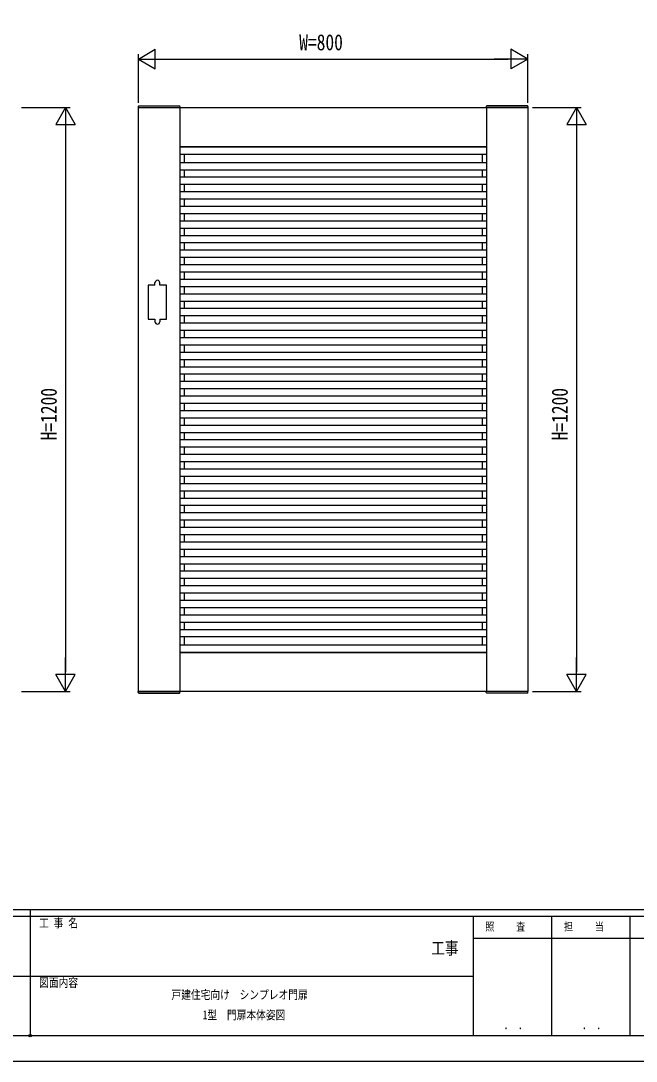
# Model space of a CAD drawing. Units: millimetres on the paper. Extents: x -297 to 297, y -210 to 210.
# Drawn here: x -4.9 to 121.5, y -210 to 3.9 of the extents above; entities that cross this region are included whole.
import ezdxf
from ezdxf.enums import TextEntityAlignment as Align

# ---------------------------------------------------------------- set-up
doc = ezdxf.new("R2010")
doc.units = ezdxf.units.MM
doc.header["$PDMODE"] = 32
doc.header["$PDSIZE"] = 0.5
for name, color, linetype in [('0-1_USER1', 3, 'Continuous'), ('0-2_YKK_A1', 4, 'Continuous'), ('0-3_YKK_D', 6, 'Continuous'), ('0-4_YKK_ZWAK', 7, 'Continuous')]:
    doc.layers.add(name, color=color, linetype=linetype)
doc.styles.add('ＭＳ ゴシック', font='')
doc.styles.get('ＭＳ ゴシック').set_extended_font_data('MS Gothic')

msp = doc.modelspace()

# ---------------------------------------------------------------- linework, layer by layer
at = {"layer": '0-2_YKK_A1'}
for p, q in [((19.209, -13.713), (19.196, -13.968)), ((19.196, -13.968), (27.796, -13.968)), ((19.309, -13.618), (27.682, -13.618)), ((27.746, -13.968), (27.746, -133.968)), ((27.782, -13.713), (27.796, -13.968)), ((90.709, -13.713), (90.696, -13.968)), ((99.296, -13.968), (90.696, -13.968)), ((90.746, -13.968), (90.746, -133.968)), ((99.182, -13.618), (90.809, -13.618)), ((99.282, -13.713), (99.296, -13.968)), ((27.746, -21.968), (90.746, -21.968)), ((27.746, -22.048), (90.746, -22.048)), ((28.626, -21.968), (28.626, -22.048)), ((89.866, -21.968), (89.866, -22.048)), ((27.746, -23.548), (90.746, -23.548)), ((27.746, -25.218), (90.746, -25.218)), ((28.626, -23.548), (28.626, -25.218)), ((89.866, -23.548), (89.866, -25.218)), ((27.746, -26.718), (90.746, -26.718)), ((28.626, -26.718), (28.626, -28.218)), ((89.866, -26.718), (89.866, -28.218)), ((27.746, -28.218), (90.746, -28.218)), ((27.746, -29.718), (90.746, -29.718)), ((28.626, -29.718), (28.626, -31.218)), ((89.866, -29.718), (89.866, -31.218)), ((27.746, -31.218), (90.746, -31.218)), ((27.746, -32.718), (90.746, -32.718)), ((27.746, -34.218), (90.746, -34.218)), ((28.626, -32.718), (28.626, -34.218)), ((89.866, -32.718), (89.866, -34.218)), ((27.746, -35.718), (90.746, -35.718)), ((28.626, -35.718), (28.626, -37.218)), ((89.866, -35.718), (89.866, -37.218)), ((27.746, -37.218), (90.746, -37.218)), ((27.746, -38.718), (90.746, -38.718)), ((27.746, -40.218), (90.746, -40.218)), ((28.626, -38.718), (28.626, -40.218)), ((89.866, -38.718), (89.866, -40.218)), ((27.746, -41.718), (90.746, -41.718)), ((28.626, -41.718), (28.626, -43.218)), ((89.866, -41.718), (89.866, -43.218)), ((27.746, -43.218), (90.746, -43.218)), ((27.746, -44.718), (90.746, -44.718)), ((28.626, -44.718), (28.626, -46.218)), ((89.866, -44.718), (89.866, -46.218)), ((27.746, -46.218), (90.746, -46.218)), ((27.746, -47.718), (90.746, -47.718)), ((28.626, -47.718), (28.626, -49.218)), ((89.866, -47.718), (89.866, -49.218)), ((22.646, -50.468), (22.646, -49.968)), ((23.646, -50.468), (23.646, -49.968)), ((27.746, -49.218), (90.746, -49.218)), ((27.746, -50.718), (90.746, -50.718)), ((28.626, -50.718), (28.626, -52.218)), ((89.866, -50.718), (89.866, -52.218)), ((27.746, -52.218), (90.746, -52.218)), ((27.746, -53.718), (90.746, -53.718)), ((27.746, -55.218), (90.746, -55.218)), ((28.626, -53.718), (28.626, -55.218)), ((89.866, -53.718), (89.866, -55.218)), ((22.646, -57.468), (22.646, -57.968)), ((23.646, -57.468), (23.646, -57.968)), ((27.746, -56.718), (90.746, -56.718)), ((28.626, -56.718), (28.626, -58.218)), ((89.866, -56.718), (89.866, -58.218)), ((27.746, -58.218), (90.746, -58.218)), ((27.746, -59.718), (90.746, -59.718)), ((28.626, -59.718), (28.626, -61.218)), ((89.866, -59.718), (89.866, -61.218)), ((27.746, -61.218), (90.746, -61.218)), ((27.746, -62.718), (90.746, -62.718)), ((28.626, -62.718), (28.626, -64.218)), ((89.866, -62.718), (89.866, -64.218)), ((27.746, -64.218), (90.746, -64.218)), ((27.746, -65.718), (90.746, -65.718)), ((28.626, -65.718), (28.626, -67.218)), ((89.866, -65.718), (89.866, -67.218)), ((27.746, -67.218), (90.746, -67.218)), ((27.746, -68.718), (90.746, -68.718)), ((27.746, -70.218), (90.746, -70.218)), ((28.626, -68.718), (28.626, -70.218)), ((89.866, -68.718), (89.866, -70.218)), ((27.746, -71.718), (90.746, -71.718)), ((28.626, -71.718), (28.626, -73.218)), ((89.866, -71.718), (89.866, -73.218)), ((27.746, -73.218), (90.746, -73.218)), ((27.746, -74.718), (90.746, -74.718)), ((28.626, -74.718), (28.626, -76.218)), ((89.866, -74.718), (89.866, -76.218)), ((27.746, -76.218), (90.746, -76.218)), ((27.746, -77.718), (90.746, -77.718)), ((28.626, -77.718), (28.626, -79.218)), ((89.866, -77.718), (89.866, -79.218)), ((27.746, -79.218), (90.746, -79.218)), ((27.746, -80.718), (90.746, -80.718)), ((28.626, -80.718), (28.626, -82.218)), ((89.866, -80.718), (89.866, -82.218)), ((27.746, -82.218), (90.746, -82.218)), ((27.746, -83.718), (90.746, -83.718)), ((27.746, -85.218), (90.746, -85.218)), ((28.626, -83.718), (28.626, -85.218)), ((89.866, -83.718), (89.866, -85.218)), ((27.746, -86.718), (90.746, -86.718)), ((28.626, -86.718), (28.626, -88.218)), ((89.866, -86.718), (89.866, -88.218)), ((27.746, -88.218), (90.746, -88.218)), ((27.746, -89.718), (90.746, -89.718)), ((28.626, -89.718), (28.626, -91.218)), ((89.866, -89.718), (89.866, -91.218)), ((27.746, -91.218), (90.746, -91.218)), ((27.746, -92.718), (90.746, -92.718)), ((28.626, -92.718), (28.626, -94.218)), ((89.866, -92.718), (89.866, -94.218)), ((27.746, -94.218), (90.746, -94.218)), ((27.746, -95.718), (90.746, -95.718)), ((28.626, -95.718), (28.626, -97.218)), ((89.866, -95.718), (89.866, -97.218)), ((27.746, -97.218), (90.746, -97.218)), ((27.746, -98.718), (90.746, -98.718)), ((27.746, -100.218), (90.746, -100.218)), ((28.626, -98.718), (28.626, -100.218)), ((89.866, -98.718), (89.866, -100.218)), ((27.746, -101.718), (90.746, -101.718)), ((28.626, -101.718), (28.626, -103.218)), ((89.866, -101.718), (89.866, -103.218)), ((27.746, -103.218), (90.746, -103.218)), ((27.746, -104.718), (90.746, -104.718)), ((28.626, -104.718), (28.626, -106.218)), ((89.866, -104.718), (89.866, -106.218)), ((27.746, -106.218), (90.746, -106.218)), ((27.746, -107.718), (90.746, -107.718)), ((28.626, -107.718), (28.626, -109.218)), ((89.866, -107.718), (89.866, -109.218)), ((27.746, -109.218), (90.746, -109.218)), ((27.746, -110.718), (90.746, -110.718)), ((28.626, -110.718), (28.626, -112.218)), ((89.866, -110.718), (89.866, -112.218)), ((27.746, -112.218), (90.746, -112.218)), ((27.746, -113.718), (90.746, -113.718)), ((27.746, -115.218), (90.746, -115.218)), ((28.626, -113.718), (28.626, -115.218)), ((89.866, -113.718), (89.866, -115.218)), ((27.746, -116.718), (90.746, -116.718)), ((28.626, -116.718), (28.626, -118.218)), ((89.866, -116.718), (89.866, -118.218)), ((27.746, -118.218), (90.746, -118.218)), ((27.746, -119.718), (90.746, -119.718)), ((28.626, -119.718), (28.626, -121.218)), ((89.866, -119.718), (89.866, -121.218)), ((27.746, -121.218), (90.746, -121.218)), ((27.746, -122.718), (90.746, -122.718)), ((27.746, -122.718), (90.746, -122.718)), ((28.626, -122.718), (28.626, -124.388)), ((89.866, -122.718), (89.866, -124.388)), ((27.746, -124.388), (90.746, -124.388)), ((27.746, -125.888), (90.746, -125.888)), ((27.746, -125.968), (90.746, -125.968)), ((28.626, -125.888), (28.626, -125.968)), ((89.866, -125.888), (89.866, -125.968)), ((19.196, -133.968), (27.796, -133.968)), ((19.209, -134.223), (19.196, -133.968)), ((19.309, -134.318), (27.682, -134.318)), ((27.782, -134.223), (27.796, -133.968)), ((99.296, -133.968), (90.696, -133.968)), ((90.709, -134.223), (90.696, -133.968)), ((99.182, -134.318), (90.809, -134.318)), ((99.282, -134.223), (99.296, -133.968))]:
    msp.add_line(p, q, dxfattribs=at)
msp.add_lwpolyline([(19.246, -13.968), (99.246, -13.968), (99.246, -133.968), (19.246, -133.968)], close=True, dxfattribs=at)
for points in [[(22.646, -50.468), (21.246, -50.468), (21.246, -57.468), (22.646, -57.468)], [(23.646, -57.468), (25.046, -57.468), (25.046, -50.468), (23.646, -50.468)]]:
    msp.add_lwpolyline(points, dxfattribs=at)
for centre, radius, start, end in [((19.309, -13.718), 0.1, 90, 177), ((27.682, -13.718), 0.1, 3, 90), ((90.809, -13.718), 0.1, 90, 177), ((99.182, -13.718), 0.1, 3, 90), ((23.146, -49.968), 0.5, 0, 180), ((23.146, -57.968), 0.5, 180, 0), ((19.309, -134.218), 0.1, 183, 270), ((27.682, -134.218), 0.1, 270, 357), ((90.809, -134.218), 0.1, 183, 270), ((99.182, -134.218), 0.1, 270, 357)]:
    msp.add_arc(centre, radius, start, end, dxfattribs=at)
at = {"layer": '0-3_YKK_D'}
for p, q in [((19.246, -3.968), (22.71, -1.968)), ((22.71, -5.968), (22.71, -1.968)), ((99.246, -3.968), (95.782, -1.968)), ((95.782, -1.968), (95.782, -5.968)), ((19.246, -12.968), (19.246, -2.968)), ((19.246, -3.968), (22.71, -5.968)), ((19.246, -3.968), (26.174, -3.968)), ((23.246, -3.968), (95.246, -3.968)), ((99.246, -3.968), (92.317, -3.968)), ((99.246, -3.968), (95.782, -5.968)), ((99.246, -12.968), (99.246, -2.968)), ((-4.754, -13.968), (5.246, -13.968)), ((4.246, -13.968), (2.246, -17.432)), ((4.246, -13.968), (6.246, -17.432)), ((4.246, -13.968), (4.246, -20.896)), ((100.246, -13.968), (110.246, -13.968)), ((109.246, -13.968), (107.246, -17.432)), ((109.246, -13.968), (111.246, -17.432)), ((109.246, -13.968), (109.246, -20.896)), ((2.246, -17.432), (6.246, -17.432)), ((4.246, -17.968), (4.246, -129.968)), ((107.246, -17.432), (111.246, -17.432)), ((109.246, -17.968), (109.246, -129.968)), ((4.246, -133.968), (4.246, -127.04)), ((109.246, -133.968), (109.246, -127.04)), ((4.246, -133.968), (2.246, -130.504)), ((6.246, -130.504), (2.246, -130.504)), ((4.246, -133.968), (6.246, -130.504)), ((109.246, -133.968), (107.246, -130.504)), ((111.246, -130.504), (107.246, -130.504)), ((109.246, -133.968), (111.246, -130.504)), ((-4.754, -133.968), (5.246, -133.968)), ((100.246, -133.968), (110.246, -133.968))]:
    msp.add_line(p, q, dxfattribs=at)
at = {"layer": '0-4_YKK_ZWAK'}
for p, q in [((270.001, -178.85), (-275.999, -178.85)), ((-2.999, -178.85), (-2.999, -204.75)), ((-2.999, -180.25), (-93.999, -180.25)), ((88.001, -180.25), (-2.999, -180.25)), ((104.101, -180.25), (104.101, -204.75)), ((120.201, -180.25), (120.201, -204.75)), ((136.301, -184.8), (88.001, -184.8)), ((-93.474, -192.5), (-2.999, -192.5)), ((-2.999, -192.5), (88.001, -192.5)), ((-93.999, -204.75), (-2.999, -204.75)), ((-2.999, -204.75), (88.001, -204.75)), ((88.001, -204.75), (136.301, -204.75))]:
    msp.add_line(p, q, dxfattribs=at)
msp.add_lwpolyline([(-297, -210), (297, -210), (297, 210), (-297, 210)], close=True, dxfattribs=at)
msp.add_lwpolyline([(136.301, -180.25), (88.001, -180.25), (88.001, -204.75)], dxfattribs=at)
msp.add_point((-2.999, -204.75), dxfattribs=at)

# ---------------------------------------------------------------- texts
at = {"layer": '0-1_USER1', "style": 'ＭＳ ゴシック', "width": 0.8}
for s, p in [('戸建住宅向け\u3000シンプレオ門扉', (26.035, -197.792)), ('1型\u3000門扉本体姿図', (32.435, -201.958))]:
    msp.add_text(s, height=1.833, dxfattribs=at).set_placement(p, align=Align.BOTTOM_LEFT)
at = {"layer": '0-3_YKK_D', "style": 'ＭＳ ゴシック', "width": 0.8}
msp.add_text('W=800', height=3.299, dxfattribs=at).set_placement((52.286, -3.168), align=Align.BOTTOM_LEFT)
for p in [(3.446, -82.368), (108.446, -82.368)]:
    msp.add_text('H=1200', height=3.299, rotation=90, dxfattribs=at).set_placement(p, align=Align.BOTTOM_LEFT)
at = {"layer": '0-4_YKK_ZWAK', "style": 'ＭＳ ゴシック', "width": 0.8}
for s, height, p in [('工 事 名', 1.833, (-1.161, -183.05)), ('照     査', 1.65, (90.531, -183.65)), ('担     当', 1.65, (106.691, -183.65)), ('工事', 2.566, (79.413, -188.823)), ('図面内容', 1.833, (-1.161, -195.3)), ('． ．', 1.814, (94.3, -204.005)), ('． ．', 1.814, (110.4, -204.005))]:
    msp.add_text(s, height=height, dxfattribs=at).set_placement(p, align=Align.BOTTOM_LEFT)

doc.saveas('drawing.dxf')
